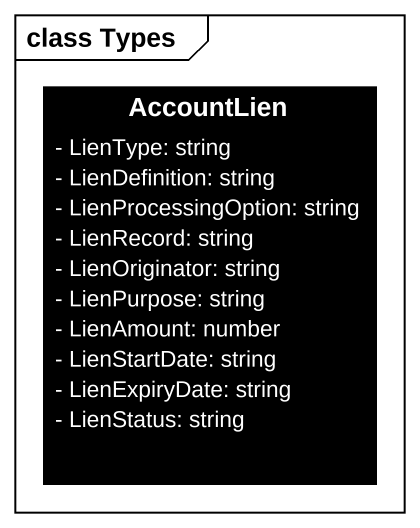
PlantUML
@startuml
mainframe class Types
hide circle
hide empty members
skinparam classAttributeIconSize 0
class AccountLien #000000 {
  - LienType: string
  - LienDefinition: string
  - LienProcessingOption: string
  - LienRecord: string
  - LienOriginator: string
  - LienPurpose: string
  - LienAmount: number
  - LienStartDate: string
  - LienExpiryDate: string
  - LienStatus: string
}
@enduml
